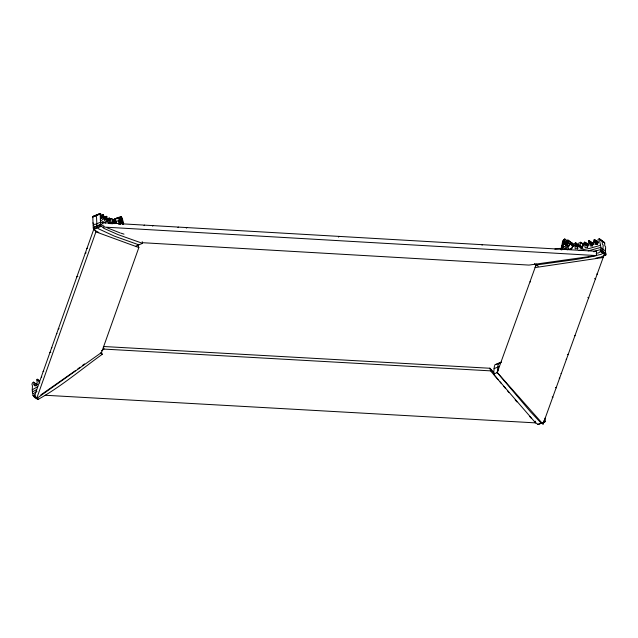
<?xml version="1.0" encoding="UTF-8"?>
<svg xmlns="http://www.w3.org/2000/svg" width="638" height="638" viewBox="0 0 638 638"><rect width="100%" height="100%" fill="white"/><g stroke="black" fill="none" stroke-linecap="round" stroke-linejoin="round"><path stroke-width="0.96" d="M563.067 240.885L563.737 243.716L565.587 244.45A6.986 4.984 -54 0 1 565.85 244.88L566.018 245.247M592.702 246.053C590.94 243.852 594.01 244.314 593.539 241.212A2.472 1.762 -54 0 1 593.643 240.797L594.273 239.457L598.005 242.169M104.632 218.682L106.53 217.981L106.578 221.705L105.015 221.083L103.946 216.457A2.472 1.045 68 0 0 103.834 216.035L103.276 214.631L101.434 215.381M107.328 219.257L109.17 218.507L109.84 223.587M544.964 418.161L545.394 421.551L538.017 424.533L534.851 422.021M120.646 221.952L120.407 221.466L120.973 222.941L120.191 222.662L120.47 223.228M142.625 242.711L528.974 265.089L596.41 255.583L596.466 251.3L102.239 222.678M35.114 396.645L35.792 397.498M37.602 398.447L38.28 399.3C61.073 386.668 81.082 369.482 102.224 354.321L101.777 352.958M101.578 217.654L103.42 216.904L103.3 217.805A1.053 0.447 68 0 0 103.284 218.387C103.89 221.474 100.19 217.725 101.227 216.362A7.919 3.349 68 0 0 101.267 215.963L101.019 214.248L100.262 213.443L92.813 216.465L92.885 219.384A1.284 0.542 68 0 1 92.909 219.887L93.308 228.571L94.847 230.318M605.51 250.87L605.637 246.97L604.848 245.774A1.284 0.917 -54 0 1 604.776 245.263L604.68 242.855L599.265 238.708L598.029 239.386L597.989 241.076A7.919 5.654 -54 0 0 598.141 241.491C599.417 243.58 594.919 246.236 595.095 243.261A1.053 0.75 -54 0 0 594.943 242.663C593.85 241.882 596.147 240.446 594.273 239.457M123.381 224.209L123.381 223.866A3.11 1.316 68 0 1 123.397 223.491L123.445 223.156A3.501 1.475 68 0 0 123.349 222.861L122.624 219.631A3.381 1.428 68 0 0 122.185 218.451L120.885 216.497L113.508 219.48L113.564 220.246M566.297 245.303C566.831 244.506 565.587 246.443 566.943 245.096M566.289 245L566.759 244.099L566.353 244.426M571.401 243.022C574.033 243.086 572.079 245.383 573.714 246.579M109.712 223.627L109.034 223.26A23.973 10.128 68 0 0 108.396 222.941C107.997 221.769 105.892 212.598 106.474 217.933M562.333 247.265L562.333 247.201A2.951 2.105 -54 0 0 562.293 246.675L562.142 246.053A3.11 2.217 -54 0 0 562.03 245.67L561.871 245.327A3.501 2.496 -54 0 1 561.974 245.04L562.493 241.874A3.381 2.416 -54 0 1 562.979 240.741L564.742 238.939L567.23 240.741C568.003 243.852 566.472 243.277 566.081 241.148L564.989 241.116L564.742 238.939M605.494 251.085L600.518 247.472L588.212 250.87M584.735 243.836L587.63 246.228L587.813 244.29L585.102 242.496L585.142 244.426L584.599 244.051L585.062 247.48L586.394 247.4A23.973 17.106 -54 0 1 587.423 247.161C588.579 245.199 587.981 242.871 588.962 240.67C592.208 242.105 586.521 243.477 592.646 245.399M605.47 251.667L605.988 254.817L601.148 256.883M498.262 379.762L493.549 374.107L494.338 366.587L494.96 364.713L501.412 362.097M541.766 422.571L541.431 423.058L540.33 422.244L530.489 411.773L497.233 372.608L498.031 365.096L498.916 363.333M123.062 224.257L122.544 221.298A21.301 8.996 68 0 1 122.632 222.032L122.456 224.393M594.457 241.786C597.439 246.778 598.643 241.435 596.594 241.523M114.106 223.707C113.955 221.506 111.203 216.067 112.328 220.732A4.011 1.699 68 0 0 112.607 221.841C113.524 224.042 112.304 222.343 112.663 223.89M39.779 383.063C39.787 382.13 38.344 381.771 38.192 380.089A2.472 1.762 -54 0 0 38.033 379.793C35.257 378.182 37.857 382.561 37.116 382.617A1.053 0.75 -54 0 0 37.068 383.302C37.786 385.44 33.774 387.529 33.95 384.188A7.919 5.654 -54 0 0 34.029 383.677C34.005 380.12 30.776 383.956 32.434 385.735A1.284 0.917 -54 0 1 32.45 386.253C32.099 391.182 31.701 397.506 37.801 399.244M585.102 242.496C583.052 241.443 583.738 247.01 582.151 246.746A11.811 8.43 -54 0 0 582.223 247.807L581.944 248.206A8.948 6.38 -54 0 1 581.641 248.246C579.24 248.836 580.213 246.14 580.006 245.471A4.011 2.863 -54 0 0 580.237 244.394C581.154 241.802 580.181 242.631 578.794 242.974C579.232 244.721 577.215 247.6 577.685 248.605A48.927 34.923 -54 0 1 576.632 248.676L575.117 248.812L575.157 246.85A1.3 0.925 -54 0 0 575.229 246.404C574.264 245.247 577.119 241.682 574.663 243.341A2.177 1.555 -54 0 0 574.056 243.987C572.023 245.789 573.299 249.594 570.085 249.051A39.42 28.128 -54 0 1 568.554 248.964L567.74 249.195A21.82 15.567 -54 0 1 567.23 249.857M587.598 244.378L584.392 242.249M588.619 240.997L590.684 242.257M591.107 242.799C592.71 241.666 594.082 246.619 589.967 241.954M536.414 264.499L536.359 264.945L575.97 259.483L590.995 256.795L601.379 254.243L603.604 252.696L602.854 251.412L603.149 245.167L602.352 243.963A1.284 0.917 -54 0 1 602.288 243.461L602.272 241.156L601.235 240.574M120.957 222.742L121.005 222.391A6.986 2.951 68 0 1 121.108 221.976L122.121 221.386L122.145 218.587M39.66 381.173L37.235 379.068M567.956 248.9L568.203 247.52A1.531 1.093 -54 0 1 568.825 246.396L569.878 244.171L568.147 242.304L567.964 240.127L567.517 240.829A4.889 3.493 -54 0 0 567.469 241.69L567.381 242.743M115.606 221.099C114.234 218.411 117.926 217.271 119.473 218.18A4.889 2.066 68 0 1 119.617 219.049C119.944 222.542 121.188 217.143 120.885 216.497M120.542 221.593L121.651 220.15L121.675 218.196A22.904 9.674 68 0 0 121.611 217.47L121.603 217.414M103.42 216.904L102.846 215.572L103.276 214.631M116.866 223.547L115.972 220.828A2.177 0.917 68 0 0 115.526 220.126L114.896 219.201L115.59 223.164A1.3 0.55 68 0 0 115.693 223.619M100.19 213.475L100.254 216.394A1.284 0.542 68 0 1 100.286 216.896L100.684 225.589L103.954 228.38L118.118 234.656L142.553 243.349L142.218 241.69M577.542 249.139L577.645 248.661A1.3 0.925 -54 0 0 577.717 248.206L577.231 246.97L578.363 245.614M119.322 217.646L118.501 221.346L119.426 223.675A1.531 0.646 68 0 1 119.808 224.409M120.797 222.088C121.467 220.9 122.56 219.735 121.85 217.813M93.3 227.599L100.684 224.56M560.85 249.713L561.464 247.847M580.676 242.209L583.228 244.115L582.725 246.196A4.011 2.863 -54 0 1 582.661 246.667M590.158 243.588C588.651 247.321 593.994 246.651 592.463 243.756M561.871 245.327L561.376 248.214L554.853 249.115M562.261 248.341L561.903 249.865M577.924 245.279L578.028 244.298L577.661 244.617M109.17 218.507C110.27 217.454 110.549 223.109 111.498 222.949A11.811 4.992 68 0 1 111.562 223.627M538.017 424.533L538.081 424.063M567.517 246.38L567.493 246.443A8.286 5.909 -54 0 1 567.198 247.233L566.169 248.796L564.478 249.49A19.028 13.581 -54 0 0 563.625 249.538L563.569 249.546M120.327 221.051L121.411 219.432L121.284 216.968M596.171 253.27C603.077 253.318 600.661 246.276 599.864 242.161A1.284 0.917 -54 0 1 599.8 241.658L599.696 239.242M587.223 245.638L587.67 247.201M94.105 228.348L34.827 395.058L36.637 398.559L101.538 352.487L138.853 247.544L137.497 244.92M36.637 398.559L95.915 231.857L95.006 230.103M544.254 420.817L543.026 424.166L497.241 372.496L536.311 264.22M543.026 424.166L604.034 255.08M536.311 264.228L535.083 267.577L603.141 257.505L603.755 255.83M497.241 372.496L498.469 369.147M570.061 242.36L570.46 241.93L571.05 244.617M597.431 244.474L597.224 243.772M569.064 245.04C567.174 247.488 568.745 244.171 568.075 245.662M561.328 249.689L562.046 248.876L561.607 249.753M567.086 244.298L567.046 244.354A1.324 0.941 -54 0 1 566.855 244.593L566.225 244.817M566.799 245.502L566.688 245.877A0.917 0.654 -54 0 0 566.839 246.172L567.557 246.077L567.796 245.175M121.013 223.42L121.356 222.104L122.233 221.801A1.292 0.542 68 0 0 122.313 221.641L122.329 221.569A5.168 2.185 68 0 1 122.384 221.314L122.512 220.341A15.28 6.452 68 0 0 122.512 219.687M120.773 222.295L120.367 222.024A1.324 0.558 68 0 1 120.223 221.761L120.191 221.697M41.422 377.433L41.749 376.715M582.741 244.354L583.164 244.019M119.777 222.997C119.218 221.553 120.502 224.751 119.107 222.287M580.436 246.667L583.036 248.405M110.23 223.635L110.693 223.172M118.54 224.281L119.162 223.659M144.044 225.621L144.539 225.126M152.554 226.075L153.008 225.621M177.938 227.535L178.377 227.088M186.28 228.133L186.83 227.575M338.459 237.065L339.121 236.395M482.025 245.128L482.456 244.697M77.836 368.876L80.053 367.225M82.278 365.574L84.495 363.923M75.563 370.55L40.832 394.898M101.538 350.804L103.962 349.09L490.534 370.861L535.617 422.882L45.218 395.257M119.162 220.525L119.362 221.147L119.266 220.541M36.924 391.517L33.32 393.574M37.674 386.708L32.211 389.81M36.581 389.635L32.69 391.748M562.325 248.357C563.155 251.364 562.054 247.488 563.498 248.102C565.539 249.625 567.501 246.236 564.327 246.707L562.102 247.52L561.368 249.633M566.815 245.431L567.437 245.447L566.959 245.869M92.781 216.553L100.158 213.563M92.622 216.96L100.19 213.866M92.59 217.064L100.166 213.937M101.235 215.804L103.204 215.094M101.051 216.035L102.973 215.301M101.027 216.441L102.846 215.572M101.179 216.792L103.021 216.043M100.708 218.076L103.476 216.96M100.756 218.196L103.523 217.079M103.819 217.383L106.618 216.282M103.404 217.725L106.418 216.497M104.855 217.231L106.801 216.521M103.42 218.005L106.849 216.545M104.106 217.861L105.948 217.119M104.106 217.941L105.956 217.191M103.268 218.483L106.036 217.367M103.412 218.611L106.179 217.494M104.409 218.946L106.578 218.068M104.441 219.871L106.283 219.129M106.594 219.177L109.361 218.052M106.626 219.217L109.393 218.1M107.184 219.153L109.64 218.268M93.22 225.182L100.589 222.199L103.133 223.802M107.32 219.982L109.17 219.241M109.01 219.624L111.778 218.507M108.994 219.719L111.857 218.547M107.647 220.501L109.489 219.751M107.599 220.589L109.441 219.839M107.782 220.66L109.632 219.911M107.83 220.788L109.672 220.038M107.551 221.115L109.441 220.341M93.587 227.343L100.963 224.353M112.663 220.046L119.139 217.422M112.152 220.325L119.194 217.446M112.87 220.254L114.712 219.512M93.411 228.898L100.788 225.916M113.237 220.939L115.079 220.19M113.006 221.179L115.087 220.277M112.176 221.801L114.96 220.74M93.73 229.385L101.107 226.402M110.637 222.694L112.607 221.841M113.197 221.721L115.039 220.979M113.684 222.207L115.558 221.514M115.813 221.681L118.58 220.565M111.052 223.794L113.022 222.957M113.907 222.933L115.749 222.184M136.093 245.965L142.553 243.349M496.149 364.457L500.758 362.591M494.027 368.644L499.562 366.411M493.549 374.107L497.233 372.608M537.746 424.557L545.394 421.551M32.825 395.632L34.994 395.018M600.653 245.271L589.321 248.453L579.105 250.455M605.231 249.011L605.629 248.876M600.222 249.705L593.93 251.468M35.449 383.972L36.342 384.108L36.518 385.488A7.919 5.654 -54 0 1 36.486 385.703M86.792 248.413L87.382 248.246M85.109 253.15L86.162 252.855M76.696 276.82L77.9 276.477M58.178 328.897L59.087 328.634M56.495 333.626L56.949 333.499M51.447 347.822L51.949 347.678M49.756 352.559L50.865 352.248M43.041 371.491L43.767 371.284M598.5 257.521L600.27 257.098M595.964 258.087L597.615 257.736M568.394 243.253L568.45 243.86L568.562 243.253M593.531 251.715L596.466 251.3L594.01 251.643M603.947 242.296L604.385 242.791M575.492 242.496L579.296 245.239M594.496 239.936L597.686 242.4M493.844 372.72L489.976 368.262L103.412 346.49L103.962 349.09M103.308 227.032L596.41 255.583M567.924 240.111L573.02 243.852M597.391 241.969L594.736 239.96M580.03 245.542L581.282 246.443M119.912 232.838L107.064 227.766M120.734 233.101L124.003 234.146M596.745 273.997L597.367 274.228M594.552 278.559L595.653 278.966M587.829 297.531L588.826 297.898M530.026 281.765L530.481 281.932M574.766 335.604L575.173 335.755M567.381 354.337L568.338 354.688M566.153 359.25L566.632 359.425M560.985 373.421L561.52 373.613M559.223 378.135L559.805 378.35M555.459 387.473L556.392 387.816M552.197 396.995L552.963 397.275M95.915 231.857L138.853 247.544M589.831 241.339L593.563 244.043M98.81 232.519L95.421 230.669M104.209 226.299L101.059 224.464M105.509 223.069L100.222 219.966M93.826 223.563L92.845 222.949M571.225 244.769C572.9 245.128 572.589 247.456 571.313 248.198A1.531 1.093 -54 0 0 570.691 249.33M566.073 245.925L565.188 244.545L563.633 244.123A1.292 0.917 -54 0 1 563.466 243.947L563.418 243.876A5.168 3.692 -54 0 0 563.274 243.604L562.836 242.607A15.28 10.902 -54 0 1 562.684 241.946M599.265 238.708L604.314 242.416M599.361 239.106L604.76 242.958M595.023 240.925L597.519 242.727M594.536 241.738L597.28 243.732M594.401 241.898L596.889 243.708M589.576 240.981L593.89 244.083M588.962 240.67L593.954 244.194M588.866 240.861L593.228 244.019M591.745 243.166L593.18 244.059M600.884 249.849L605.861 253.461M600.366 249.61L604.72 252.768M589.576 242.36L592.495 244.466M589.48 242.4L591.92 244.29M601.004 251.205L605.988 254.817M600.573 251.659L605.55 255.264M585.078 242.288L587.59 244.139M584.647 242.129L588.419 244.793M584.264 242.265L586.753 244.067M585.285 243.309L587.773 245.12M584.647 243.931L587.135 245.734M584.599 244.051L587.63 246.228M580.548 242.241L583.228 244.115M580.006 245.471L582.111 246.954M575.436 243.469L578.379 245.55M579.79 246.659L581.657 248.015M575.444 243.556L577.98 245.399M579.551 246.547L581.625 248.062M575.779 243.979L578.267 245.789M575.683 244.266L578.172 246.077M574.958 244.697L577.454 246.499M567.844 240.135L572.82 243.74M567.66 240.311L570.149 242.121M574.742 245.391L577.231 247.201M569.575 243.365L573.929 246.523M566.081 241.148L567.948 242.504M534.492 263.59L538.225 266.301M100.357 352.966L102.224 354.321M37.1 379.706L38.344 380.607M33.519 382.05L37.459 384.842M33.95 384.188L35.816 385.543M33.304 395.688L38.28 399.3M544.015 420.753L545.115 421.566M120.757 222.471L120.805 222.821M97 215.245C95.915 214.496 96.33 217.167 96.569 217.893A1.284 0.542 68 0 1 96.593 218.395L97 227.08L98.531 228.819L114.433 236.148L138.861 244.848L138.773 244.394M113.508 219.48L113.907 219.951M529.779 416.598L531.422 418.384M489.665 368.246L493.987 373.198M515.177 399.874L516.924 401.916M503.773 386.349L505.663 388.598M507.553 390.847L508.813 392.346M500.088 381.947L501.309 383.406M117.655 218.539L117.272 218.068L117.248 218.754M566.711 243.62L564.502 241.834L564.175 239.362M566.137 244.609C565.093 243.285 562.716 242.655 563.402 240.143M566.488 244.179L564.255 242.536L563.777 240.55A22.904 16.341 -54 0 1 563.737 239.832L563.737 239.768M120.207 223.763L120.223 223.826A8.286 3.501 68 0 0 120.383 224.305M120.383 222.518L120.462 223.691L119.88 222.526M123.445 223.156L123.676 223.954M535.242 421.144L535.617 422.882M489.976 368.262L490.534 370.861M563.825 246.715L563.011 244.298A21.301 15.2 -54 0 1 562.995 243.572L562.453 245.223L562.82 246.794A2.688 1.922 -54 0 0 562.796 247.121M120.247 221.37L120.016 221.506A1.18 0.502 68 0 1 119.824 221.131L120.08 220.581L120.231 221.099A1.699 0.718 68 0 1 120.247 221.37M567.653 243.612L567.613 243.708A1.18 0.845 -54 0 1 567.341 244.123L566.919 243.955A1.699 1.212 -54 0 1 566.879 243.684L566.927 243.182L567.653 243.612"/></g></svg>
